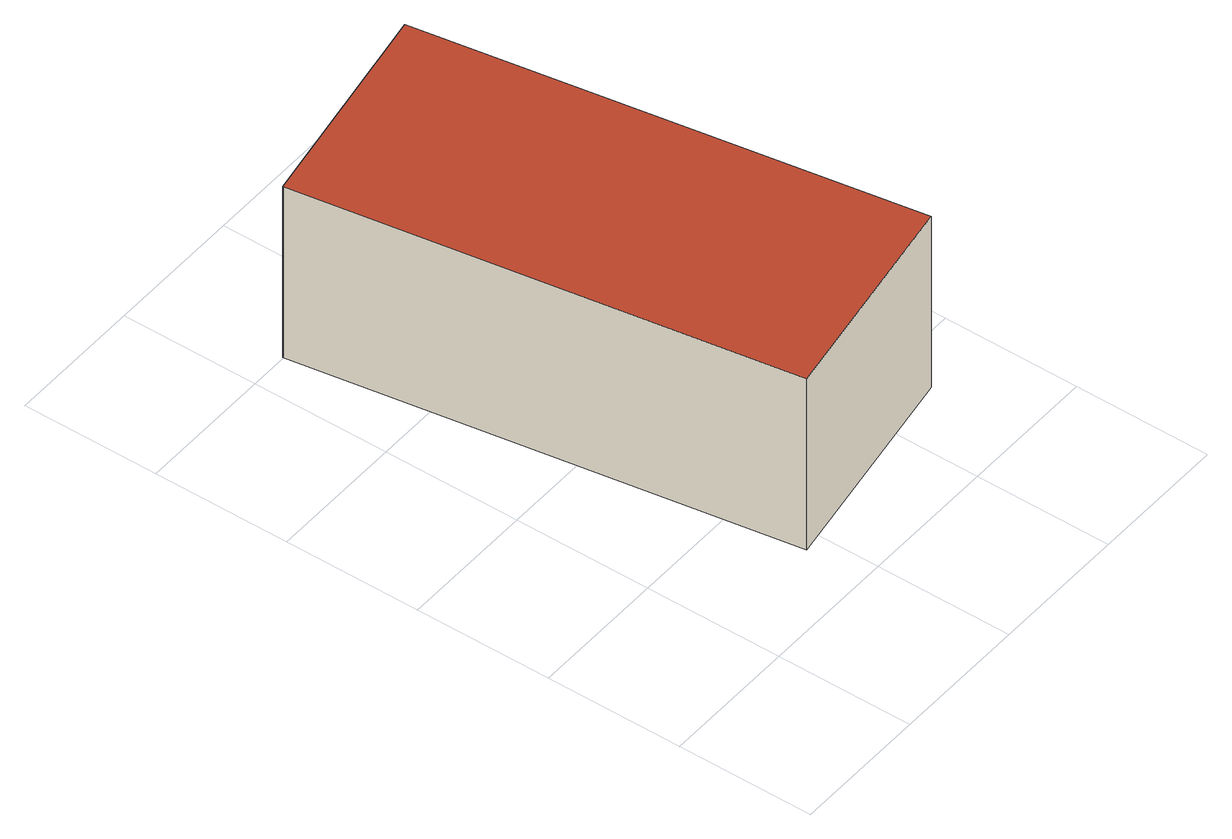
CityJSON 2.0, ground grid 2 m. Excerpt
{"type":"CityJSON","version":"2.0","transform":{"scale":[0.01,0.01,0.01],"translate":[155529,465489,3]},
"CityObjects":{
"building1":{"type":"Building","attributes":{"b3_dak_type":"horizontal","b3_extrusie":"standard","b3_h_dak_50p":6.02,"b3_h_dak_70p":6.03,"b3_h_dak_max":6.06,"b3_h_dak_min":5.98,"b3_h_maaiveld":3.16,"b3_is_glas_dak":false,"b3_kas_warenhuis":false,"b3_kwaliteitsindicator":true,"b3_mutatie_ahn3_ahn4":false,"b3_mutatie_ahn4_ahn5":false,"b3_n_nok":0,"b3_n_vlakken":1,"b3_opp_buitenmuur":59.95,"b3_opp_dak_plat":23.44,"b3_opp_dak_schuin":0,"b3_opp_grond":23.44,"b3_opp_scheidingsmuur":0,"b3_rmse_lod12":0.0193,"b3_rmse_lod13":0.0193,"b3_rmse_lod22":0.0128,"b3_t_run":17,"b3_val3dity_lod12":"[]","b3_val3dity_lod13":"[]","b3_val3dity_lod22":"[]","b3_volume_lod12":67.32,"b3_volume_lod13":67.32,"b3_volume_lod22":67.09,"geconstateerd":false,"oorspronkelijkbouwjaar":1991,"status":"Pand in gebruik"},"children":["building1-1"]},
"building1-1":{"type":"BuildingPart","parents":["building1"],"geometry":[{"type":"Solid","lod":"2.2","boundaries":[[[[0,1,2,3]],[[4,5,6,7]],[[7,6,1,0]],[[6,5,2,1]],[[5,4,3,2]],[[4,7,0,3]]]],"semantics":{"surfaces":[{"type":"GroundSurface"},{"type":"RoofSurface"},{"type":"WallSurface"}],"values":[[0,1,2,2,2,2]]}}]}
},
"vertices":[
[58,801,16],[376,856,16],[492,140,16],[171,87,16],[171,87,303],[492,140,303],[376,856,303],[58,801,303]
]}
